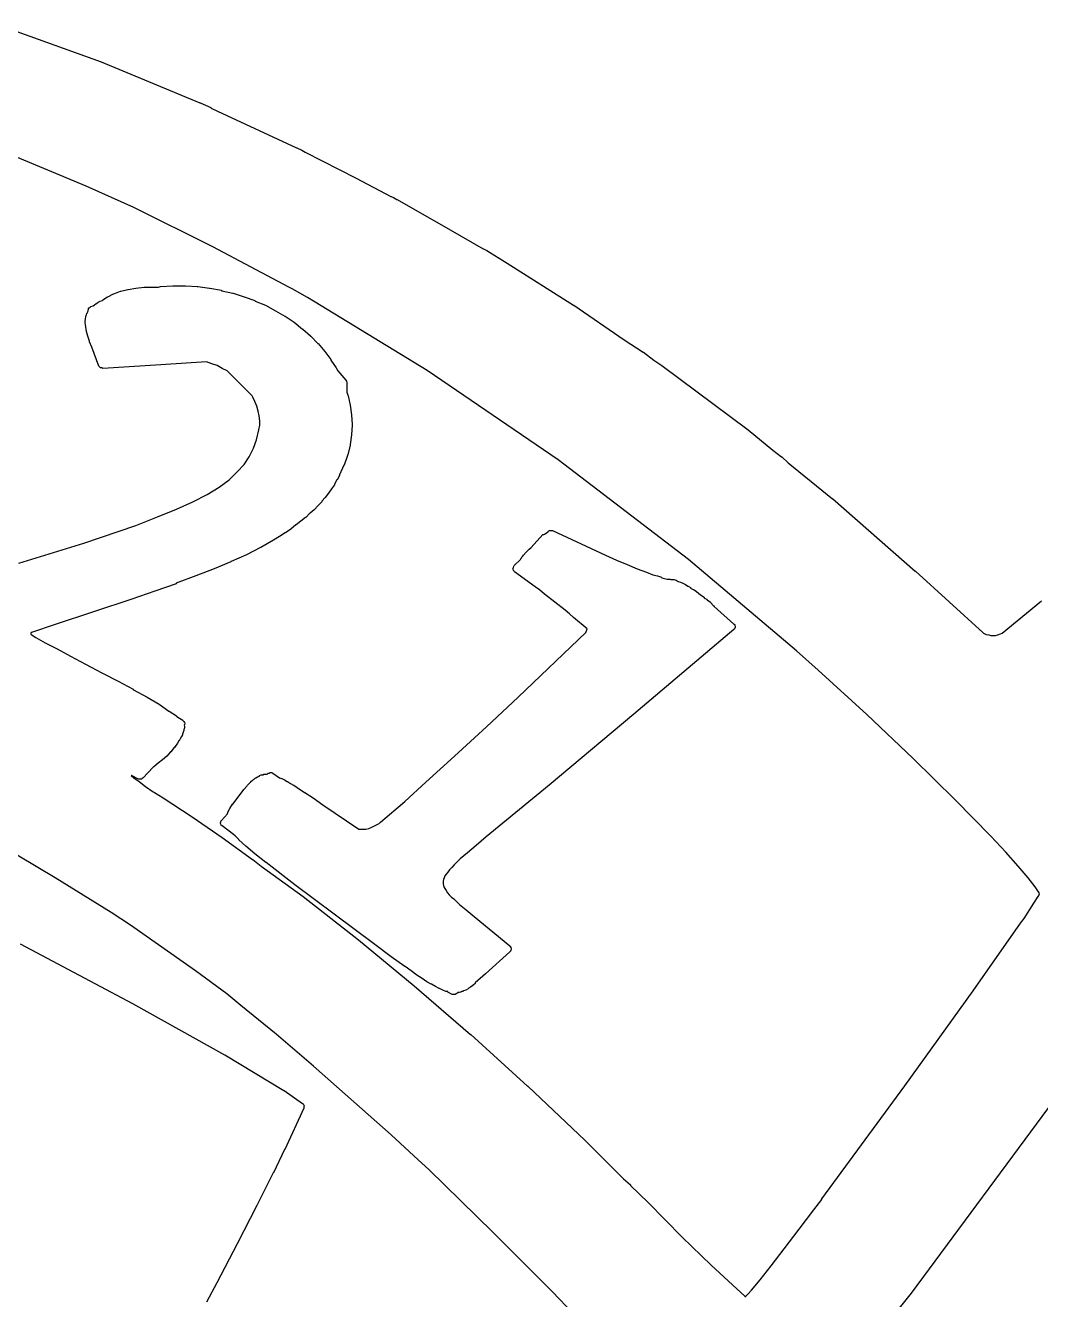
# Model space of a CAD drawing. Extents: x 67.3 to 104.7, y -149.5 to -52.9.
# Drawn here: x 76.903 to 78.572, y -103.814 to -101.719 of the extents above; entities that cross this region are included whole.
import ezdxf

# ---------------------------------------------------------------- set-up
doc = ezdxf.new("R2010")
doc.units = 0
doc.layers.add('BLACK', color=7, linetype='CONTINUOUS')

msp = doc.modelspace()

# ---------------------------------------------------------------- linework, layer by layer
at = {"layer": 'BLACK', "linetype": 'CONTINUOUS'}
for p, q in [((76.8605, -101.719), (77.0268, -101.779)), ((77.0268, -101.779), (77.0269, -101.779)), ((77.0269, -101.779), (77.027, -101.779)), ((77.027, -101.779), (77.1894, -101.846)), ((77.1894, -101.846), (77.1895, -101.846)), ((77.1895, -101.846), (77.1897, -101.846)), ((77.1897, -101.846), (77.2071, -101.854)), ((77.2071, -101.854), (77.2077, -101.855)), ((77.2077, -101.855), (77.2078, -101.855)), ((77.2078, -101.855), (77.2079, -101.855)), ((77.2079, -101.855), (77.208, -101.855)), ((77.208, -101.855), (77.2185, -101.86)), ((77.2185, -101.86), (77.3483, -101.92)), ((77.0023, -101.983), (76.8408, -101.916)), ((77.3483, -101.92), (77.3484, -101.92)), ((77.3484, -101.92), (77.3486, -101.92)), ((77.3486, -101.92), (77.3567, -101.924)), ((77.3567, -101.924), (77.3623, -101.927)), ((77.3623, -101.927), (77.3624, -101.927)), ((77.3624, -101.927), (77.3626, -101.927)), ((77.3626, -101.927), (77.4464, -101.97)), ((77.4464, -101.97), (77.5036, -102)), ((77.0809, -102.018), (77.0023, -101.983)), ((77.5036, -102), (77.5037, -102)), ((77.5037, -102), (77.5039, -102)), ((77.5039, -102), (77.5075, -102.002)), ((77.5075, -102.002), (77.5133, -102.005)), ((77.2106, -102.083), (77.0809, -102.018)), ((77.5133, -102.005), (77.5134, -102.005)), ((77.5134, -102.005), (77.5136, -102.005)), ((77.5136, -102.005), (77.601, -102.055)), ((77.601, -102.055), (77.6554, -102.086)), ((77.3357, -102.149), (77.2106, -102.083)), ((77.6554, -102.086), (77.6555, -102.086)), ((77.6555, -102.086), (77.6557, -102.086)), ((77.6557, -102.086), (77.6591, -102.088)), ((77.6591, -102.088), (77.6611, -102.089)), ((77.6611, -102.089), (77.6612, -102.089)), ((77.6612, -102.089), (77.6613, -102.089)), ((77.6613, -102.089), (77.6948, -102.11)), ((77.6948, -102.11), (77.8039, -102.179)), ((77.1211, -102.149), (77.1243, -102.148)), ((77.1243, -102.148), (77.1245, -102.148)), ((77.1245, -102.148), (77.1247, -102.148)), ((77.1247, -102.148), (77.145, -102.147)), ((77.145, -102.147), (77.1452, -102.147)), ((77.1452, -102.147), (77.1454, -102.147)), ((77.1454, -102.147), (77.1655, -102.147)), ((77.1655, -102.147), (77.1657, -102.147)), ((77.1657, -102.147), (77.1659, -102.147)), ((77.1659, -102.147), (77.1857, -102.148)), ((77.1857, -102.148), (77.1858, -102.149)), ((77.1858, -102.149), (77.186, -102.148)), ((77.186, -102.148), (77.2054, -102.151)), ((77.0296, -102.17), (77.0372, -102.165)), ((77.0372, -102.165), (77.0376, -102.165)), ((77.0376, -102.165), (77.0379, -102.165)), ((77.0379, -102.165), (77.0473, -102.16)), ((77.0473, -102.16), (77.0477, -102.16)), ((77.0477, -102.16), (77.0479, -102.16)), ((77.0479, -102.16), (77.0585, -102.156)), ((77.0585, -102.156), (77.0588, -102.156)), ((77.0588, -102.156), (77.0591, -102.156)), ((77.0591, -102.156), (77.0707, -102.153)), ((77.0707, -102.153), (77.071, -102.153)), ((77.071, -102.153), (77.0712, -102.153)), ((77.0712, -102.153), (77.0838, -102.151)), ((77.0838, -102.151), (77.084, -102.151)), ((77.084, -102.151), (77.0842, -102.151)), ((77.0842, -102.151), (77.0977, -102.149)), ((77.0977, -102.149), (77.0979, -102.149)), ((77.0979, -102.149), (77.098, -102.149)), ((77.098, -102.149), (77.1123, -102.149)), ((77.1123, -102.149), (77.1124, -102.149)), ((77.1124, -102.149), (77.1126, -102.149)), ((77.1126, -102.149), (77.1211, -102.149)), ((77.2054, -102.151), (77.2056, -102.151)), ((77.2056, -102.151), (77.2058, -102.151)), ((77.2058, -102.151), (77.2248, -102.154)), ((77.2248, -102.154), (77.225, -102.155)), ((77.225, -102.155), (77.2252, -102.155)), ((77.2252, -102.155), (77.2437, -102.159)), ((77.2437, -102.159), (77.2439, -102.159)), ((77.2439, -102.159), (77.2441, -102.159)), ((77.2441, -102.159), (77.2621, -102.165)), ((77.2621, -102.165), (77.2622, -102.165)), ((77.2622, -102.165), (77.2624, -102.165)), ((77.2624, -102.165), (77.2799, -102.171)), ((77.3413, -102.152), (77.3357, -102.149)), ((77.3661, -102.166), (77.3413, -102.152)), ((77.5629, -102.286), (77.3661, -102.166)), ((77.0038, -102.192), (77.0049, -102.19)), ((77.0049, -102.19), (77.0052, -102.189)), ((77.0052, -102.189), (77.0058, -102.188)), ((77.0052, -102.189), (77.0052, -102.189)), ((77.0057, -102.187), (77.0062, -102.186)), ((77.0058, -102.188), (77.0057, -102.187)), ((77.0062, -102.186), (77.0064, -102.184)), ((77.0064, -102.184), (77.0069, -102.183)), ((77.0069, -102.183), (77.0071, -102.183)), ((77.0071, -102.183), (77.0087, -102.182)), ((77.0087, -102.182), (77.0102, -102.181)), ((77.0102, -102.181), (77.0136, -102.18)), ((77.0136, -102.18), (77.0158, -102.178)), ((77.0158, -102.178), (77.0161, -102.178)), ((77.0161, -102.178), (77.0162, -102.178)), ((77.0162, -102.178), (77.0188, -102.176)), ((77.0188, -102.176), (77.019, -102.176)), ((77.019, -102.176), (77.0191, -102.176)), ((77.0191, -102.176), (77.0219, -102.174)), ((77.0219, -102.174), (77.0221, -102.174)), ((77.0221, -102.174), (77.0222, -102.174)), ((77.0222, -102.174), (77.0253, -102.172)), ((77.0253, -102.172), (77.0254, -102.172)), ((77.0254, -102.172), (77.0255, -102.172)), ((77.0255, -102.172), (77.0289, -102.171)), ((77.0289, -102.171), (77.029, -102.171)), ((77.029, -102.171), (77.0291, -102.171)), ((77.0291, -102.171), (77.0296, -102.17)), ((77.2799, -102.171), (77.28, -102.172)), ((77.28, -102.172), (77.2802, -102.172)), ((77.2802, -102.172), (77.297, -102.179)), ((77.297, -102.179), (77.2972, -102.179)), ((77.2972, -102.179), (77.2974, -102.179)), ((77.2974, -102.179), (77.3135, -102.188)), ((77.3135, -102.188), (77.3136, -102.188)), ((77.3136, -102.188), (77.3138, -102.188)), ((77.3138, -102.188), (77.3292, -102.197)), ((77.8039, -102.179), (77.8039, -102.179)), ((77.8039, -102.179), (77.8041, -102.179)), ((77.8041, -102.179), (77.8871, -102.236)), ((77.0009, -102.204), (77.0012, -102.201)), ((77.0009, -102.205), (77.001, -102.204)), ((77.001, -102.204), (77.0009, -102.204)), ((77.0009, -102.207), (77.0009, -102.205)), ((77.001, -102.208), (77.0009, -102.207)), ((77.0011, -102.211), (77.0009, -102.208)), ((77.0009, -102.208), (77.001, -102.208)), ((77.0015, -102.214), (77.0011, -102.211)), ((77.0011, -102.211), (77.0012, -102.211)), ((77.0012, -102.211), (77.0011, -102.211)), ((77.0012, -102.201), (77.0017, -102.198)), ((77.0012, -102.201), (77.0013, -102.201)), ((77.0013, -102.201), (77.0012, -102.201)), ((77.0017, -102.198), (77.0018, -102.198)), ((77.0018, -102.198), (77.0024, -102.195)), ((77.0018, -102.198), (77.0018, -102.198)), ((77.0024, -102.195), (77.0027, -102.195)), ((77.0026, -102.195), (77.0035, -102.192)), ((77.0027, -102.195), (77.0026, -102.195)), ((77.0035, -102.192), (77.0038, -102.192)), ((77.0038, -102.192), (77.0038, -102.192)), ((77.3292, -102.197), (77.3293, -102.197)), ((77.3293, -102.197), (77.3295, -102.197)), ((77.3295, -102.197), (77.3441, -102.207)), ((77.3441, -102.207), (77.3442, -102.207)), ((77.3442, -102.207), (77.3444, -102.207)), ((77.3444, -102.207), (77.3581, -102.218)), ((77.0015, -102.215), (77.0016, -102.214)), ((77.0016, -102.214), (77.0015, -102.214)), ((77.0021, -102.218), (77.0015, -102.215)), ((77.0022, -102.218), (77.0021, -102.218)), ((77.0029, -102.222), (77.0022, -102.218)), ((77.0022, -102.218), (77.0022, -102.218)), ((77.003, -102.222), (77.0029, -102.222)), ((77.0051, -102.23), (77.003, -102.222)), ((77.003, -102.222), (77.003, -102.222)), ((77.0052, -102.23), (77.0051, -102.23)), ((77.0079, -102.238), (77.0052, -102.23)), ((77.0052, -102.23), (77.0052, -102.23)), ((77.3581, -102.218), (77.3582, -102.218)), ((77.3582, -102.218), (77.3584, -102.218)), ((77.3584, -102.218), (77.3713, -102.229)), ((77.3713, -102.229), (77.3714, -102.23)), ((77.3714, -102.23), (77.3716, -102.23)), ((77.3716, -102.23), (77.3834, -102.242)), ((77.008, -102.239), (77.0079, -102.238)), ((77.0114, -102.248), (77.008, -102.239)), ((77.008, -102.239), (77.008, -102.239)), ((77.0115, -102.248), (77.0114, -102.248)), ((77.0231, -102.279), (77.0115, -102.248)), ((77.0115, -102.248), (77.0115, -102.248)), ((77.3834, -102.242), (77.3835, -102.242)), ((77.3835, -102.242), (77.3837, -102.242)), ((77.3837, -102.242), (77.3946, -102.255)), ((77.8871, -102.236), (77.9184, -102.256)), ((77.2, -102.272), (77.1251, -102.277)), ((77.2087, -102.275), (77.2, -102.272)), ((77.3946, -102.255), (77.3946, -102.255)), ((77.3946, -102.255), (77.3948, -102.255)), ((77.3948, -102.255), (77.4046, -102.268)), ((77.4046, -102.268), (77.4047, -102.268)), ((77.4047, -102.268), (77.4049, -102.269)), ((77.4049, -102.269), (77.4135, -102.282)), ((77.9184, -102.256), (77.9185, -102.256)), ((77.9185, -102.256), (77.9188, -102.256)), ((77.9188, -102.256), (77.936, -102.269)), ((77.936, -102.269), (77.949, -102.278)), ((77.0242, -102.28), (77.0231, -102.279)), ((77.0249, -102.281), (77.0242, -102.28)), ((77.0258, -102.282), (77.0249, -102.281)), ((77.0265, -102.282), (77.0258, -102.282)), ((77.028, -102.282), (77.0265, -102.282)), ((77.0295, -102.283), (77.028, -102.282)), ((77.1251, -102.277), (77.0295, -102.283)), ((77.2177, -102.278), (77.2087, -102.275)), ((77.2262, -102.283), (77.2177, -102.278)), ((77.234, -102.287), (77.2262, -102.283)), ((77.2755, -102.328), (77.234, -102.287)), ((77.4135, -102.282), (77.4136, -102.282)), ((77.4136, -102.282), (77.4138, -102.283)), ((77.4138, -102.283), (77.4161, -102.287)), ((77.4161, -102.287), (77.4296, -102.302)), ((77.7787, -102.433), (77.5629, -102.286)), ((77.949, -102.278), (77.9491, -102.278)), ((77.9491, -102.278), (77.9492, -102.278)), ((77.9492, -102.278), (78.091, -102.384)), ((77.4296, -102.302), (77.4303, -102.304)), ((77.4303, -102.304), (77.4311, -102.306)), ((77.4311, -102.306), (77.4311, -102.322)), ((77.2763, -102.33), (77.2755, -102.328)), ((77.2799, -102.337), (77.2763, -102.33)), ((77.2829, -102.345), (77.2799, -102.337)), ((77.4311, -102.322), (77.4328, -102.327)), ((77.4328, -102.327), (77.4328, -102.327)), ((77.4328, -102.327), (77.433, -102.328)), ((77.433, -102.328), (77.4365, -102.343)), ((77.2853, -102.353), (77.2829, -102.345)), ((77.2869, -102.361), (77.2853, -102.353)), ((77.4365, -102.343), (77.4365, -102.343)), ((77.4365, -102.343), (77.4367, -102.343)), ((77.4367, -102.343), (77.4388, -102.359)), ((77.2865, -102.384), (77.2881, -102.376)), ((77.2879, -102.369), (77.2869, -102.361)), ((77.2881, -102.376), (77.2879, -102.369)), ((77.4388, -102.359), (77.4388, -102.359)), ((77.4388, -102.359), (77.4389, -102.359)), ((77.4396, -102.376), (77.4388, -102.392)), ((77.4389, -102.359), (77.4396, -102.375)), ((77.4396, -102.375), (77.4395, -102.375)), ((77.4395, -102.375), (77.4396, -102.376)), ((77.2774, -102.414), (77.2826, -102.4)), ((77.2826, -102.4), (77.2865, -102.384)), ((77.4388, -102.392), (77.4364, -102.408)), ((77.4388, -102.392), (77.4387, -102.392)), ((77.4387, -102.392), (77.4388, -102.392)), ((78.091, -102.384), (78.091, -102.384)), ((78.091, -102.384), (78.0912, -102.384)), ((78.0912, -102.384), (78.1314, -102.417)), ((77.2706, -102.428), (77.2774, -102.414)), ((77.4363, -102.409), (77.4324, -102.425)), ((77.4364, -102.408), (77.4363, -102.409)), ((77.4363, -102.409), (77.4363, -102.409)), ((78.1314, -102.417), (78.1459, -102.428)), ((77.2509, -102.453), (77.2619, -102.441)), ((77.2619, -102.441), (77.2706, -102.428)), ((77.4322, -102.426), (77.4266, -102.442)), ((77.4324, -102.425), (77.4322, -102.425)), ((77.4322, -102.425), (77.4322, -102.426)), ((77.9929, -102.597), (77.7787, -102.433)), ((78.1459, -102.428), (78.1461, -102.428)), ((78.1461, -102.428), (78.1463, -102.428)), ((78.1463, -102.428), (78.157, -102.438)), ((78.157, -102.438), (78.2299, -102.497)), ((77.2374, -102.466), (77.2509, -102.453)), ((77.4188, -102.459), (77.4149, -102.466)), ((77.419, -102.458), (77.4188, -102.459)), ((77.4188, -102.459), (77.4188, -102.459)), ((77.4263, -102.442), (77.419, -102.458)), ((77.4264, -102.442), (77.4263, -102.442)), ((77.4266, -102.442), (77.4264, -102.442)), ((77.2011, -102.49), (77.2209, -102.478)), ((77.2209, -102.478), (77.2374, -102.466)), ((77.4058, -102.481), (77.401, -102.488)), ((77.406, -102.481), (77.4058, -102.481)), ((77.4058, -102.481), (77.4058, -102.481)), ((77.4105, -102.474), (77.406, -102.481)), ((77.4106, -102.473), (77.4105, -102.474)), ((77.4105, -102.474), (77.4105, -102.474)), ((77.4148, -102.466), (77.4106, -102.473)), ((77.4149, -102.466), (77.4148, -102.466)), ((77.4148, -102.466), (77.4148, -102.466)), ((77.1507, -102.514), (77.1778, -102.502)), ((77.1778, -102.502), (77.2011, -102.49)), ((77.3898, -102.502), (77.3838, -102.508)), ((77.3899, -102.501), (77.3898, -102.502)), ((77.3898, -102.502), (77.3898, -102.502)), ((77.3955, -102.495), (77.3899, -102.501)), ((77.3956, -102.495), (77.3955, -102.495)), ((77.3955, -102.495), (77.3955, -102.495)), ((77.4008, -102.488), (77.3956, -102.495)), ((77.401, -102.488), (77.4008, -102.488)), ((77.4008, -102.488), (77.4008, -102.488)), ((78.2299, -102.497), (78.2299, -102.497)), ((78.2299, -102.497), (78.2301, -102.497)), ((78.2301, -102.497), (78.3658, -102.616)), ((77.1195, -102.527), (77.1507, -102.514)), ((77.3704, -102.521), (77.3633, -102.528)), ((77.3705, -102.521), (77.3704, -102.521)), ((77.3704, -102.521), (77.3704, -102.521)), ((77.3772, -102.515), (77.3705, -102.521)), ((77.3773, -102.515), (77.3772, -102.515)), ((77.3774, -102.515), (77.3773, -102.515)), ((77.3837, -102.508), (77.3774, -102.515)), ((77.3838, -102.508), (77.3837, -102.508)), ((77.3837, -102.508), (77.3837, -102.508)), ((76.9982, -102.57), (77.0839, -102.541)), ((77.0839, -102.541), (77.1195, -102.527)), ((77.3473, -102.54), (77.3389, -102.547)), ((77.3474, -102.54), (77.3473, -102.54)), ((77.3475, -102.54), (77.3474, -102.54)), ((77.3554, -102.534), (77.3475, -102.54)), ((77.3555, -102.534), (77.3554, -102.534)), ((77.3556, -102.534), (77.3555, -102.534)), ((77.3631, -102.528), (77.3556, -102.534)), ((77.3633, -102.528), (77.3631, -102.528)), ((77.3631, -102.528), (77.3631, -102.528)), ((77.3104, -102.565), (77.3002, -102.571)), ((77.3105, -102.565), (77.3104, -102.565)), ((77.3106, -102.565), (77.3105, -102.565)), ((77.3204, -102.559), (77.3106, -102.565)), ((77.3205, -102.559), (77.3204, -102.559)), ((77.3204, -102.559), (77.3204, -102.559)), ((77.3298, -102.553), (77.3205, -102.559)), ((77.3299, -102.553), (77.3298, -102.553)), ((77.3388, -102.547), (77.3299, -102.553)), ((77.3299, -102.553), (77.3299, -102.553)), ((77.3389, -102.547), (77.3388, -102.547)), ((77.3388, -102.547), (77.3388, -102.547)), ((77.7343, -102.577), (77.7534, -102.556)), ((77.7534, -102.556), (77.7547, -102.556)), ((77.7547, -102.556), (77.7558, -102.555)), ((77.7558, -102.555), (77.7568, -102.555)), ((77.7568, -102.555), (77.7577, -102.554)), ((77.7577, -102.554), (77.7583, -102.554)), ((77.7583, -102.554), (77.7619, -102.551)), ((77.7619, -102.551), (77.7632, -102.55)), ((77.7632, -102.55), (77.7642, -102.549)), ((77.7642, -102.549), (77.7653, -102.549)), ((77.7653, -102.549), (77.7663, -102.549)), ((77.7663, -102.549), (77.7676, -102.549)), ((77.7676, -102.549), (77.769, -102.549)), ((77.769, -102.549), (77.8564, -102.59)), ((76.8916, -102.603), (76.9982, -102.57)), ((77.2891, -102.577), (77.266, -102.589)), ((77.2892, -102.577), (77.2891, -102.577)), ((77.2893, -102.577), (77.2892, -102.577)), ((77.3, -102.571), (77.2893, -102.577)), ((77.3001, -102.571), (77.3, -102.571)), ((77.3002, -102.571), (77.3001, -102.571)), ((77.7216, -102.59), (77.7257, -102.585)), ((77.7257, -102.585), (77.7258, -102.585)), ((77.7258, -102.585), (77.7259, -102.585)), ((77.7259, -102.585), (77.7309, -102.58)), ((77.7309, -102.58), (77.7309, -102.58)), ((77.7309, -102.58), (77.731, -102.58)), ((77.731, -102.58), (77.7343, -102.577)), ((77.2403, -102.601), (77.2128, -102.612)), ((77.2404, -102.6), (77.2403, -102.601)), ((77.2405, -102.6), (77.2404, -102.6)), ((77.2658, -102.589), (77.2405, -102.6)), ((77.2659, -102.589), (77.2658, -102.589)), ((77.266, -102.589), (77.2659, -102.589)), ((77.7049, -102.61), (77.7054, -102.608)), ((77.7054, -102.608), (77.7058, -102.608)), ((77.7058, -102.608), (77.706, -102.607)), ((77.706, -102.607), (77.7165, -102.597)), ((77.7165, -102.597), (77.7166, -102.597)), ((77.7166, -102.597), (77.7177, -102.595)), ((77.7177, -102.595), (77.718, -102.595)), ((77.718, -102.594), (77.7194, -102.592)), ((77.718, -102.595), (77.718, -102.594)), ((77.7194, -102.592), (77.7196, -102.592)), ((77.7196, -102.592), (77.7197, -102.592)), ((77.7197, -102.592), (77.7214, -102.59)), ((77.7214, -102.59), (77.7215, -102.59)), ((77.7215, -102.59), (77.7216, -102.59)), ((77.8564, -102.59), (77.8564, -102.59)), ((77.8564, -102.59), (77.8743, -102.598)), ((77.8743, -102.598), (77.8918, -102.605)), ((77.8918, -102.605), (77.9085, -102.612)), ((78.1706, -102.747), (77.9929, -102.597)), ((77.1826, -102.624), (77.1503, -102.636)), ((77.1827, -102.624), (77.1826, -102.624)), ((77.2126, -102.612), (77.1827, -102.624)), ((77.1827, -102.624), (77.1827, -102.624)), ((77.2127, -102.612), (77.2126, -102.612)), ((77.2128, -102.612), (77.2127, -102.612)), ((77.7042, -102.612), (77.7049, -102.61)), ((77.7044, -102.612), (77.7042, -102.612)), ((77.7043, -102.613), (77.7044, -102.612)), ((77.7053, -102.615), (77.7043, -102.613)), ((77.7061, -102.616), (77.7053, -102.615)), ((77.7065, -102.617), (77.7061, -102.616)), ((77.7068, -102.617), (77.7065, -102.617)), ((77.7407, -102.642), (77.7068, -102.617)), ((77.9085, -102.612), (77.9239, -102.618)), ((77.9239, -102.618), (77.934, -102.622)), ((77.934, -102.622), (77.9418, -102.624)), ((77.9418, -102.624), (77.9419, -102.624)), ((77.9419, -102.624), (77.942, -102.624)), ((77.942, -102.624), (77.9484, -102.626)), ((77.9484, -102.626), (77.9489, -102.627)), ((77.9489, -102.627), (77.9575, -102.629)), ((77.9575, -102.629), (77.9604, -102.629)), ((77.9604, -102.629), (77.9626, -102.629)), ((77.9626, -102.629), (77.9636, -102.63)), ((77.9636, -102.63), (77.9638, -102.63)), ((77.9638, -102.63), (77.964, -102.63)), ((77.964, -102.63), (77.9652, -102.63)), ((77.9652, -102.63), (77.9655, -102.63)), ((77.9655, -102.63), (77.9658, -102.63)), ((77.9658, -102.63), (77.9685, -102.63)), ((77.9685, -102.63), (77.9687, -102.63)), ((77.9687, -102.63), (77.969, -102.63)), ((77.969, -102.63), (77.972, -102.631)), ((78.3658, -102.616), (78.3659, -102.616)), ((78.3659, -102.616), (78.3659, -102.616)), ((78.3659, -102.616), (78.4768, -102.717)), ((77.1152, -102.649), (77.0776, -102.662)), ((77.1153, -102.649), (77.1152, -102.649)), ((77.1152, -102.649), (77.1152, -102.649)), ((77.1502, -102.637), (77.1153, -102.649)), ((77.1503, -102.636), (77.1502, -102.636)), ((77.1502, -102.636), (77.1502, -102.637)), ((77.748, -102.647), (77.7407, -102.642)), ((77.7561, -102.654), (77.748, -102.647)), ((77.748, -102.647), (77.748, -102.647)), ((77.972, -102.631), (77.9722, -102.631)), ((77.9722, -102.631), (77.9724, -102.631)), ((77.9724, -102.631), (77.9757, -102.633)), ((77.9757, -102.633), (77.9758, -102.633)), ((77.9758, -102.633), (77.976, -102.633)), ((77.976, -102.633), (77.9795, -102.634)), ((77.9795, -102.634), (77.9796, -102.634)), ((77.9796, -102.634), (77.9798, -102.634)), ((77.9798, -102.634), (77.9835, -102.636)), ((77.9835, -102.636), (77.9836, -102.636)), ((77.9836, -102.636), (77.9837, -102.636)), ((77.9837, -102.636), (77.9877, -102.638)), ((77.9877, -102.638), (77.9877, -102.638)), ((77.9877, -102.638), (77.9878, -102.638)), ((77.9878, -102.638), (77.9919, -102.641)), ((77.9919, -102.641), (77.992, -102.641)), ((77.992, -102.641), (77.9921, -102.641)), ((77.9921, -102.641), (77.9963, -102.643)), ((77.9963, -102.643), (77.9963, -102.644)), ((77.9963, -102.644), (77.9964, -102.644)), ((77.9964, -102.644), (78.0007, -102.646)), ((78.0007, -102.646), (78.0008, -102.646)), ((78.0008, -102.646), (78.0009, -102.646)), ((78.0009, -102.646), (78.0052, -102.649)), ((78.0052, -102.649), (78.0053, -102.649)), ((78.0053, -102.649), (78.0053, -102.649)), ((78.0053, -102.649), (78.0097, -102.653)), ((77.0776, -102.662), (76.9512, -102.704)), ((77.0776, -102.662), (77.0776, -102.662)), ((77.0776, -102.662), (77.0776, -102.662)), ((77.7731, -102.667), (77.7561, -102.654)), ((77.7898, -102.68), (77.7731, -102.667)), ((78.0097, -102.653), (78.0098, -102.653)), ((78.0098, -102.653), (78.0099, -102.653)), ((78.0099, -102.653), (78.0142, -102.656)), ((78.0142, -102.656), (78.0143, -102.656)), ((78.0143, -102.656), (78.0144, -102.656)), ((78.0144, -102.656), (78.0187, -102.659)), ((78.0187, -102.659), (78.0188, -102.66)), ((78.0188, -102.66), (78.0188, -102.66)), ((78.0188, -102.66), (78.0205, -102.661)), ((78.0205, -102.661), (78.0229, -102.662)), ((78.0229, -102.662), (78.0231, -102.663)), ((78.0231, -102.663), (78.0234, -102.663)), ((78.0234, -102.663), (78.0291, -102.667)), ((78.0291, -102.667), (78.0293, -102.668)), ((78.0293, -102.668), (78.0297, -102.668)), ((78.0297, -102.668), (78.0342, -102.673)), ((78.5084, -102.718), (78.5735, -102.665)), ((77.7973, -102.686), (77.7898, -102.68)), ((77.8039, -102.692), (77.7973, -102.686)), ((77.8261, -102.711), (77.8039, -102.692)), ((78.0342, -102.673), (78.0343, -102.673)), ((78.0343, -102.673), (78.0347, -102.673)), ((78.0347, -102.673), (78.0349, -102.673)), ((78.0349, -102.673), (78.0349, -102.674)), ((78.0349, -102.674), (78.0676, -102.703)), ((76.9512, -102.704), (76.9123, -102.717)), ((77.8239, -102.717), (77.825, -102.714)), ((77.825, -102.714), (77.8261, -102.711)), ((78.0675, -102.712), (77.9028, -102.851)), ((78.0677, -102.712), (78.0675, -102.712)), ((78.0676, -102.703), (78.0678, -102.703)), ((78.0681, -102.712), (78.0677, -102.712)), ((78.0678, -102.703), (78.0682, -102.703)), ((78.0688, -102.71), (78.0681, -102.712)), ((78.0682, -102.703), (78.0688, -102.705)), ((78.0688, -102.705), (78.0697, -102.707)), ((78.0697, -102.708), (78.0688, -102.71)), ((78.0697, -102.707), (78.0695, -102.708)), ((78.0695, -102.708), (78.0697, -102.708)), ((76.9113, -102.718), (76.9112, -102.719)), ((76.9112, -102.719), (76.9113, -102.719)), ((76.9117, -102.717), (76.9113, -102.718)), ((76.9113, -102.719), (76.9118, -102.72)), ((76.9118, -102.717), (76.9117, -102.717)), ((76.9123, -102.717), (76.9118, -102.717)), ((76.9118, -102.72), (76.9119, -102.72)), ((76.9119, -102.72), (76.9193, -102.725)), ((76.9193, -102.725), (76.9351, -102.734)), ((76.9351, -102.734), (76.9544, -102.744)), ((77.7125, -102.823), (77.8239, -102.717)), ((78.4768, -102.717), (78.478, -102.718)), ((78.478, -102.718), (78.4824, -102.72)), ((78.4824, -102.72), (78.4865, -102.721)), ((78.4865, -102.721), (78.4903, -102.722)), ((78.4903, -102.722), (78.4941, -102.722)), ((78.4941, -102.722), (78.4978, -102.722)), ((78.4978, -102.722), (78.5018, -102.721)), ((78.5018, -102.721), (78.5059, -102.719)), ((78.5059, -102.719), (78.5084, -102.718)), ((76.9544, -102.744), (76.9544, -102.744)), ((76.9544, -102.744), (76.9766, -102.756)), ((76.9766, -102.756), (76.9766, -102.756)), ((76.9766, -102.756), (77.0014, -102.769)), ((78.2061, -102.779), (78.1706, -102.747)), ((77.0014, -102.769), (77.0014, -102.769)), ((77.0014, -102.769), (77.028, -102.783)), ((77.028, -102.783), (77.028, -102.783)), ((77.028, -102.783), (77.0281, -102.783)), ((77.0281, -102.783), (77.0548, -102.797)), ((77.0548, -102.797), (77.0548, -102.797)), ((77.0548, -102.797), (77.0549, -102.797)), ((77.0549, -102.797), (77.0798, -102.81)), ((78.286, -102.852), (78.2061, -102.779)), ((77.0798, -102.81), (77.0798, -102.811)), ((77.0798, -102.811), (77.0799, -102.811)), ((77.0799, -102.811), (77.1024, -102.823)), ((77.1024, -102.823), (77.1025, -102.823)), ((77.1025, -102.823), (77.1025, -102.823)), ((77.1025, -102.823), (77.1222, -102.835)), ((77.1222, -102.835), (77.1222, -102.835)), ((77.1222, -102.835), (77.1223, -102.835)), ((77.1223, -102.835), (77.1385, -102.846)), ((77.6605, -102.872), (77.7125, -102.823)), ((77.7125, -102.823), (77.7125, -102.823)), ((77.1385, -102.846), (77.1386, -102.846)), ((77.1386, -102.846), (77.1388, -102.846)), ((77.1388, -102.846), (77.151, -102.854)), ((77.151, -102.854), (77.1511, -102.855)), ((77.1511, -102.855), (77.1513, -102.855)), ((77.1513, -102.855), (77.1558, -102.858)), ((77.1558, -102.858), (77.1558, -102.858)), ((77.1558, -102.858), (77.1612, -102.861)), ((77.9028, -102.851), (77.7637, -102.968)), ((77.9028, -102.851), (77.9028, -102.851)), ((77.9028, -102.851), (77.9028, -102.851)), ((78.3622, -102.924), (78.286, -102.852)), ((77.1619, -102.881), (77.1607, -102.884)), ((77.1612, -102.861), (77.1614, -102.861)), ((77.1614, -102.861), (77.1618, -102.862)), ((77.1618, -102.862), (77.1629, -102.863)), ((77.162, -102.881), (77.1619, -102.881)), ((77.1619, -102.881), (77.1619, -102.881)), ((77.1629, -102.878), (77.162, -102.881)), ((77.1629, -102.863), (77.1642, -102.865)), ((77.1631, -102.877), (77.1629, -102.877)), ((77.1629, -102.877), (77.1629, -102.878)), ((77.1637, -102.874), (77.1631, -102.877)), ((77.1638, -102.874), (77.1636, -102.874)), ((77.1636, -102.874), (77.1637, -102.874)), ((77.1639, -102.868), (77.1637, -102.87)), ((77.1637, -102.87), (77.1637, -102.87)), ((77.1637, -102.87), (77.164, -102.871)), ((77.164, -102.871), (77.1638, -102.874)), ((77.1644, -102.866), (77.1639, -102.868)), ((77.1642, -102.865), (77.1642, -102.865)), ((77.1642, -102.865), (77.1644, -102.866)), ((77.608, -102.92), (77.6605, -102.872)), ((77.6605, -102.872), (77.6605, -102.872)), ((77.1524, -102.899), (77.1474, -102.906)), ((77.1525, -102.899), (77.1524, -102.899)), ((77.1526, -102.899), (77.1525, -102.899)), ((77.1549, -102.895), (77.1526, -102.899)), ((77.155, -102.895), (77.1549, -102.895)), ((77.1549, -102.895), (77.1549, -102.895)), ((77.157, -102.892), (77.155, -102.895)), ((77.1571, -102.892), (77.157, -102.892)), ((77.157, -102.892), (77.157, -102.892)), ((77.1589, -102.888), (77.1571, -102.892)), ((77.159, -102.888), (77.1589, -102.888)), ((77.1589, -102.888), (77.1589, -102.888)), ((77.1605, -102.885), (77.159, -102.888)), ((77.1607, -102.884), (77.1605, -102.885)), ((77.1605, -102.885), (77.1605, -102.885)), ((77.1347, -102.92), (77.128, -102.926)), ((77.1349, -102.92), (77.1347, -102.92)), ((77.1347, -102.92), (77.1347, -102.92)), ((77.1412, -102.913), (77.1349, -102.92)), ((77.1414, -102.913), (77.1412, -102.913)), ((77.1412, -102.913), (77.1412, -102.913)), ((77.1471, -102.906), (77.1414, -102.913)), ((77.1472, -102.906), (77.1471, -102.906)), ((77.1474, -102.906), (77.1472, -102.906)), ((77.5611, -102.963), (77.608, -102.92)), ((77.608, -102.92), (77.608, -102.92)), ((77.1118, -102.939), (77.096, -102.956)), ((77.1132, -102.938), (77.1118, -102.939)), ((77.1133, -102.938), (77.1132, -102.938)), ((77.1135, -102.938), (77.1133, -102.938)), ((77.1205, -102.932), (77.1135, -102.938)), ((77.1206, -102.932), (77.1205, -102.932)), ((77.1208, -102.932), (77.1206, -102.932)), ((77.1277, -102.926), (77.1208, -102.932)), ((77.1278, -102.926), (77.1277, -102.926)), ((77.128, -102.926), (77.1278, -102.926)), ((78.4314, -102.992), (78.3622, -102.924)), ((77.0766, -102.952), (77.0762, -102.952)), ((77.0762, -102.952), (77.0806, -102.956)), ((77.0885, -102.958), (77.0766, -102.952)), ((77.0806, -102.956), (77.0894, -102.962)), ((77.0901, -102.958), (77.0885, -102.958)), ((77.0894, -102.962), (77.1, -102.97)), ((77.0916, -102.958), (77.0901, -102.958)), ((77.0925, -102.958), (77.0916, -102.958)), ((77.0934, -102.958), (77.0925, -102.958)), ((77.0946, -102.957), (77.0934, -102.958)), ((77.096, -102.956), (77.0946, -102.957)), ((77.2675, -102.968), (77.2701, -102.965)), ((77.2701, -102.965), (77.2702, -102.965)), ((77.2702, -102.965), (77.2728, -102.963)), ((77.2702, -102.965), (77.2702, -102.965)), ((77.2728, -102.963), (77.2729, -102.963)), ((77.2729, -102.963), (77.273, -102.962)), ((77.273, -102.962), (77.2754, -102.96)), ((77.2754, -102.96), (77.2756, -102.96)), ((77.2756, -102.96), (77.2757, -102.96)), ((77.2757, -102.96), (77.2782, -102.958)), ((77.2782, -102.958), (77.2784, -102.958)), ((77.2784, -102.958), (77.2785, -102.958)), ((77.2785, -102.958), (77.281, -102.956)), ((77.281, -102.956), (77.2812, -102.956)), ((77.2812, -102.956), (77.2814, -102.956)), ((77.2814, -102.956), (77.2839, -102.954)), ((77.2839, -102.954), (77.2842, -102.954)), ((77.2842, -102.954), (77.2844, -102.954)), ((77.2844, -102.954), (77.2869, -102.953)), ((77.2869, -102.953), (77.2872, -102.953)), ((77.2872, -102.953), (77.2875, -102.952)), ((77.2875, -102.952), (77.2901, -102.951)), ((77.2901, -102.951), (77.2904, -102.951)), ((77.2904, -102.951), (77.2907, -102.951)), ((77.2907, -102.951), (77.2934, -102.951)), ((77.2934, -102.951), (77.2937, -102.951)), ((77.2937, -102.951), (77.2941, -102.95)), ((77.2941, -102.95), (77.2968, -102.95)), ((77.2968, -102.95), (77.2972, -102.95)), ((77.2972, -102.95), (77.2975, -102.95)), ((77.2975, -102.95), (77.2997, -102.95)), ((77.2997, -102.95), (77.3014, -102.948)), ((77.3014, -102.948), (77.3032, -102.948)), ((77.3032, -102.948), (77.3047, -102.947)), ((77.3047, -102.947), (77.3054, -102.947)), ((77.3054, -102.947), (77.306, -102.947)), ((77.306, -102.947), (77.3077, -102.947)), ((77.3077, -102.947), (77.3095, -102.948)), ((77.3095, -102.948), (77.3205, -102.956)), ((77.3205, -102.956), (77.3238, -102.957)), ((77.3238, -102.957), (77.3239, -102.957)), ((77.3239, -102.957), (77.3241, -102.957)), ((77.3241, -102.957), (77.3284, -102.959)), ((77.3284, -102.959), (77.3284, -102.959)), ((77.3284, -102.959), (77.3285, -102.959)), ((77.3285, -102.959), (77.3331, -102.962)), ((77.3331, -102.962), (77.3332, -102.962)), ((77.3332, -102.962), (77.3332, -102.962)), ((77.3332, -102.962), (77.3381, -102.965)), ((77.3381, -102.965), (77.3382, -102.965)), ((77.3382, -102.965), (77.3383, -102.965)), ((77.3383, -102.965), (77.3435, -102.968)), ((77.5261, -102.995), (77.5611, -102.963)), ((77.1, -102.97), (77.1125, -102.979)), ((77.1125, -102.979), (77.1147, -102.98)), ((77.1147, -102.98), (77.1289, -102.989)), ((77.2433, -102.999), (77.2556, -102.983)), ((77.2556, -102.983), (77.2617, -102.975)), ((77.2556, -102.983), (77.2556, -102.983)), ((77.2556, -102.983), (77.2556, -102.983)), ((77.2617, -102.975), (77.2618, -102.975)), ((77.2618, -102.975), (77.2673, -102.969)), ((77.2618, -102.975), (77.2618, -102.975)), ((77.2673, -102.969), (77.2674, -102.968)), ((77.2674, -102.968), (77.2675, -102.968)), ((77.3435, -102.968), (77.3435, -102.968)), ((77.3435, -102.968), (77.3436, -102.968)), ((77.3436, -102.968), (77.3492, -102.972)), ((77.3492, -102.972), (77.3492, -102.972)), ((77.3492, -102.972), (77.3493, -102.972)), ((77.3493, -102.972), (77.3616, -102.98)), ((77.3616, -102.98), (77.3616, -102.98)), ((77.3616, -102.98), (77.3617, -102.98)), ((77.3617, -102.98), (77.3757, -102.989)), ((77.7636, -102.968), (77.6603, -103.053)), ((77.7637, -102.968), (77.7636, -102.968)), ((77.7636, -102.968), (77.7636, -102.968)), ((77.1289, -102.989), (77.129, -102.989)), ((77.129, -102.989), (77.1291, -102.989)), ((77.1291, -102.989), (77.1766, -103.02)), ((77.2353, -103.013), (77.2381, -103.007)), ((77.2381, -103.007), (77.2385, -103.006)), ((77.2385, -103.006), (77.2386, -103.006)), ((77.2386, -103.006), (77.243, -102.999)), ((77.243, -102.999), (77.2432, -102.999)), ((77.2432, -102.999), (77.2433, -102.999)), ((77.3757, -102.989), (77.3757, -102.989)), ((77.3757, -102.989), (77.3757, -102.989)), ((77.3757, -102.989), (77.3916, -103)), ((77.3916, -103), (77.3916, -103)), ((77.3916, -103), (77.3916, -103)), ((77.3916, -103), (77.4509, -103.04)), ((77.4862, -103.029), (77.5261, -102.995)), ((78.4901, -103.052), (78.4314, -102.992)), ((77.1766, -103.02), (77.1766, -103.02)), ((77.1766, -103.02), (77.1767, -103.02)), ((77.1767, -103.02), (77.2257, -103.054)), ((77.223, -103.03), (77.2237, -103.028)), ((77.2237, -103.028), (77.2242, -103.026)), ((77.2242, -103.026), (77.2246, -103.026)), ((77.2246, -103.026), (77.2247, -103.026)), ((77.2247, -103.026), (77.2347, -103.015)), ((77.2347, -103.015), (77.2349, -103.014)), ((77.2349, -103.014), (77.2352, -103.014)), ((77.2352, -103.014), (77.2353, -103.013)), ((77.2232, -103.031), (77.223, -103.03)), ((77.2242, -103.033), (77.2231, -103.031)), ((77.2231, -103.031), (77.2232, -103.031)), ((77.225, -103.035), (77.2242, -103.033)), ((77.2255, -103.035), (77.225, -103.035)), ((77.2257, -103.035), (77.2255, -103.035)), ((77.2448, -103.049), (77.2257, -103.035)), ((77.2472, -103.051), (77.2448, -103.049)), ((77.4509, -103.04), (77.4532, -103.04)), ((77.4532, -103.04), (77.4576, -103.04)), ((77.4576, -103.04), (77.4621, -103.04)), ((77.4621, -103.04), (77.467, -103.039)), ((77.467, -103.039), (77.4722, -103.037)), ((77.4722, -103.037), (77.4778, -103.034)), ((77.4778, -103.034), (77.484, -103.031)), ((77.484, -103.031), (77.4862, -103.029)), ((76.9512, -103.12), (76.8599, -103.066)), ((77.2257, -103.054), (77.2257, -103.054)), ((77.2257, -103.054), (77.2258, -103.054)), ((77.2258, -103.054), (77.2761, -103.09)), ((77.2532, -103.057), (77.2472, -103.051)), ((77.2535, -103.057), (77.2532, -103.057)), ((77.2536, -103.058), (77.2535, -103.057)), ((77.2649, -103.068), (77.2536, -103.058)), ((77.2651, -103.068), (77.2649, -103.068)), ((77.2797, -103.081), (77.2651, -103.068)), ((77.2651, -103.068), (77.2651, -103.068)), ((77.6438, -103.067), (77.6295, -103.079)), ((77.6603, -103.053), (77.6438, -103.067)), ((77.6603, -103.053), (77.6603, -103.053)), ((77.6603, -103.053), (77.6603, -103.053)), ((78.5145, -103.078), (78.4901, -103.052)), ((77.2761, -103.09), (77.2761, -103.09)), ((77.2761, -103.09), (77.2762, -103.09)), ((77.2762, -103.09), (77.2899, -103.101)), ((77.2798, -103.081), (77.2797, -103.081)), ((77.2799, -103.081), (77.2798, -103.081)), ((77.298, -103.095), (77.2799, -103.081)), ((77.6175, -103.089), (77.6075, -103.099)), ((77.6295, -103.079), (77.6175, -103.089)), ((78.5351, -103.101), (78.5145, -103.078)), ((77.2899, -103.101), (77.359, -103.151)), ((77.2981, -103.095), (77.298, -103.095)), ((77.298, -103.095), (77.298, -103.095)), ((77.3457, -103.132), (77.2981, -103.095)), ((77.5968, -103.111), (77.5944, -103.114)), ((77.5999, -103.107), (77.5968, -103.111)), ((77.6034, -103.103), (77.5999, -103.107)), ((77.6075, -103.099), (77.6034, -103.103)), ((78.5514, -103.12), (78.5351, -103.101)), ((77.0432, -103.177), (76.9512, -103.12)), ((77.4102, -103.18), (77.3457, -103.132)), ((77.3457, -103.132), (77.3457, -103.132)), ((77.3457, -103.132), (77.3457, -103.132)), ((77.5894, -103.126), (77.5893, -103.128)), ((77.5893, -103.128), (77.5895, -103.13)), ((77.59, -103.123), (77.5894, -103.126)), ((77.5895, -103.13), (77.59, -103.133)), ((77.591, -103.12), (77.59, -103.123)), ((77.59, -103.133), (77.591, -103.136)), ((77.5924, -103.117), (77.591, -103.12)), ((77.5944, -103.114), (77.5924, -103.117)), ((78.563, -103.135), (78.5514, -103.12)), ((77.359, -103.151), (77.3591, -103.151)), ((77.3591, -103.151), (77.3592, -103.151)), ((77.3592, -103.151), (77.4499, -103.222)), ((77.591, -103.136), (77.5924, -103.138)), ((77.5924, -103.138), (77.5942, -103.141)), ((77.5942, -103.141), (77.5966, -103.145)), ((77.5966, -103.145), (77.5995, -103.148)), ((77.5995, -103.148), (77.6029, -103.152)), ((77.6029, -103.152), (77.6068, -103.155)), ((78.561, -103.162), (78.568, -103.151)), ((78.5693, -103.145), (78.563, -103.135)), ((78.568, -103.151), (78.57, -103.147)), ((78.57, -103.147), (78.5693, -103.145)), ((77.6068, -103.155), (77.616, -103.164)), ((77.616, -103.164), (77.6271, -103.173)), ((77.6271, -103.173), (77.6271, -103.173)), ((77.6271, -103.173), (77.6401, -103.184)), ((78.5446, -103.187), (78.561, -103.162)), ((77.0751, -103.198), (77.0432, -103.177)), ((77.477, -103.23), (77.4102, -103.18)), ((77.4102, -103.18), (77.4102, -103.18)), ((77.6401, -103.184), (77.699, -103.232)), ((78.4612, -103.306), (78.539, -103.195)), ((78.539, -103.195), (78.5446, -103.187)), ((77.182, -103.273), (77.0751, -103.198)), ((76.8938, -103.229), (77.0786, -103.327)), ((77.4499, -103.222), (77.4499, -103.222)), ((77.4499, -103.222), (77.45, -103.222)), ((77.45, -103.222), (77.5418, -103.298)), ((77.5037, -103.25), (77.477, -103.23)), ((77.477, -103.23), (77.477, -103.23)), ((77.477, -103.23), (77.477, -103.23)), ((77.699, -103.232), (77.6993, -103.233)), ((77.6993, -103.233), (77.6998, -103.233)), ((77.6998, -103.233), (77.7004, -103.235)), ((77.7004, -103.235), (77.7013, -103.237)), ((77.7013, -103.237), (77.7012, -103.237)), ((77.7012, -103.237), (77.7014, -103.238)), ((77.5038, -103.25), (77.5037, -103.25)), ((77.5266, -103.266), (77.5038, -103.25)), ((77.5038, -103.25), (77.5038, -103.25)), ((77.6993, -103.242), (77.6592, -103.278)), ((77.6995, -103.242), (77.6993, -103.242)), ((77.6999, -103.241), (77.6995, -103.242)), ((77.7005, -103.239), (77.6999, -103.241)), ((77.7014, -103.238), (77.7005, -103.239)), ((77.2335, -103.311), (77.182, -103.273)), ((77.5267, -103.266), (77.5266, -103.266)), ((77.5266, -103.266), (77.5266, -103.266)), ((77.5367, -103.273), (77.5267, -103.266)), ((77.5368, -103.273), (77.5367, -103.273)), ((77.5461, -103.28), (77.5368, -103.273)), ((77.5368, -103.273), (77.5368, -103.273)), ((77.6592, -103.278), (77.642, -103.293)), ((77.6592, -103.278), (77.6592, -103.278)), ((77.5418, -103.298), (77.5418, -103.298)), ((77.5418, -103.298), (77.5419, -103.298)), ((77.5419, -103.298), (77.6346, -103.378)), ((77.5547, -103.286), (77.5461, -103.28)), ((77.5461, -103.28), (77.5461, -103.28)), ((77.5461, -103.28), (77.5461, -103.28)), ((77.5548, -103.286), (77.5547, -103.286)), ((77.5547, -103.286), (77.5547, -103.286)), ((77.5626, -103.291), (77.5548, -103.286)), ((77.5627, -103.291), (77.5626, -103.291)), ((77.5626, -103.291), (77.5626, -103.291)), ((77.5698, -103.295), (77.5627, -103.291)), ((77.5699, -103.295), (77.5698, -103.295)), ((77.57, -103.295), (77.5699, -103.295)), ((77.5766, -103.299), (77.57, -103.295)), ((77.5767, -103.299), (77.5766, -103.299)), ((77.5768, -103.299), (77.5767, -103.299)), ((77.5828, -103.302), (77.5768, -103.299)), ((77.6342, -103.3), (77.6307, -103.302)), ((77.6343, -103.3), (77.6342, -103.3)), ((77.6345, -103.3), (77.6343, -103.3)), ((77.638, -103.297), (77.6345, -103.3)), ((77.6381, -103.297), (77.638, -103.297)), ((77.6382, -103.297), (77.6381, -103.297)), ((77.6419, -103.294), (77.6382, -103.297)), ((77.642, -103.293), (77.6419, -103.293)), ((77.6419, -103.293), (77.6419, -103.294)), ((77.2568, -103.33), (77.2335, -103.311)), ((77.583, -103.302), (77.5828, -103.302)), ((77.5831, -103.302), (77.583, -103.302)), ((77.5886, -103.305), (77.5831, -103.302)), ((77.5888, -103.305), (77.5886, -103.305)), ((77.589, -103.305), (77.5888, -103.305)), ((77.594, -103.307), (77.589, -103.305)), ((77.5942, -103.307), (77.594, -103.307)), ((77.5944, -103.307), (77.5942, -103.307)), ((77.5968, -103.307), (77.5944, -103.307)), ((77.5969, -103.307), (77.5968, -103.307)), ((77.597, -103.308), (77.5969, -103.307)), ((77.5972, -103.308), (77.597, -103.308)), ((77.6043, -103.312), (77.5972, -103.308)), ((77.6055, -103.312), (77.6043, -103.312)), ((77.6065, -103.312), (77.6055, -103.312)), ((77.6078, -103.312), (77.6065, -103.312)), ((77.6092, -103.312), (77.6078, -103.312)), ((77.6101, -103.311), (77.6092, -103.312)), ((77.6112, -103.311), (77.6101, -103.311)), ((77.6143, -103.309), (77.6112, -103.311)), ((77.616, -103.309), (77.6143, -103.309)), ((77.6161, -103.309), (77.616, -103.309)), ((77.6164, -103.309), (77.6161, -103.309)), ((77.6182, -103.308), (77.6164, -103.309)), ((77.6183, -103.308), (77.6182, -103.308)), ((77.6186, -103.308), (77.6183, -103.308)), ((77.6203, -103.307), (77.6186, -103.308)), ((77.6205, -103.307), (77.6203, -103.307)), ((77.6207, -103.307), (77.6205, -103.307)), ((77.6224, -103.307), (77.6207, -103.307)), ((77.6226, -103.306), (77.6224, -103.307)), ((77.6229, -103.306), (77.6226, -103.306)), ((77.6264, -103.305), (77.6229, -103.306)), ((77.6266, -103.305), (77.6264, -103.305)), ((77.6269, -103.305), (77.6266, -103.305)), ((77.6303, -103.303), (77.6269, -103.305)), ((77.6305, -103.302), (77.6303, -103.303)), ((77.6307, -103.302), (77.6305, -103.302)), ((78.3486, -103.462), (78.4612, -103.306)), ((77.0786, -103.327), (77.0786, -103.327)), ((77.0786, -103.327), (77.0787, -103.327)), ((77.0787, -103.327), (77.23, -103.411)), ((77.3147, -103.377), (77.2568, -103.33)), ((77.3761, -103.43), (77.3147, -103.377)), ((77.6346, -103.378), (77.6346, -103.378)), ((77.6346, -103.378), (77.6347, -103.378)), ((77.6347, -103.378), (77.7283, -103.463)), ((77.23, -103.411), (77.2301, -103.411)), ((77.2301, -103.411), (77.2302, -103.411)), ((77.2302, -103.411), (77.3276, -103.47)), ((77.5039, -103.543), (77.3761, -103.43)), ((77.7283, -103.463), (77.7283, -103.463)), ((77.7283, -103.463), (77.7284, -103.463)), ((77.7284, -103.463), (77.8228, -103.552)), ((78.2121, -103.648), (78.3486, -103.462)), ((78.3486, -103.462), (78.3486, -103.462)), ((77.3276, -103.47), (77.3277, -103.47)), ((77.3277, -103.47), (77.3278, -103.47)), ((77.3278, -103.47), (77.3581, -103.491)), ((78.594, -103.485), (78.3591, -103.803)), ((77.3603, -103.499), (77.3288, -103.567)), ((77.3581, -103.491), (77.3592, -103.492)), ((77.3592, -103.492), (77.3605, -103.494)), ((77.3604, -103.497), (77.3603, -103.499)), ((77.3608, -103.495), (77.3604, -103.497)), ((77.3605, -103.494), (77.3605, -103.494)), ((77.3605, -103.494), (77.3608, -103.495)), ((77.5485, -103.584), (77.5039, -103.543)), ((77.8228, -103.552), (77.8228, -103.552)), ((77.8228, -103.552), (77.8229, -103.552)), ((77.8229, -103.552), (77.8861, -103.615)), ((77.3287, -103.567), (77.3102, -103.605)), ((77.3288, -103.567), (77.3287, -103.567)), ((77.3287, -103.567), (77.3287, -103.567)), ((77.5658, -103.6), (77.5485, -103.584)), ((77.3101, -103.605), (77.2829, -103.659)), ((77.3102, -103.605), (77.3101, -103.605)), ((77.3101, -103.605), (77.3101, -103.605)), ((77.6708, -103.703), (77.5658, -103.6)), ((77.8861, -103.615), (77.8973, -103.625)), ((77.8973, -103.625), (77.8973, -103.626)), ((77.8973, -103.626), (77.8974, -103.626)), ((77.8974, -103.626), (77.9263, -103.654)), ((77.9263, -103.654), (77.9827, -103.711)), ((78.199, -103.666), (78.2121, -103.649)), ((78.2121, -103.649), (78.2121, -103.648)), ((77.2829, -103.659), (77.2507, -103.722)), ((77.2829, -103.659), (77.2829, -103.659)), ((77.2829, -103.659), (77.2829, -103.659)), ((78.1747, -103.698), (78.199, -103.666)), ((78.1504, -103.73), (78.1747, -103.698)), ((78.1747, -103.698), (78.1747, -103.698)), ((77.769, -103.801), (77.6708, -103.703)), ((77.9827, -103.711), (77.9827, -103.711)), ((77.9827, -103.711), (78.0301, -103.757)), ((77.2507, -103.722), (77.2172, -103.786)), ((77.2507, -103.722), (77.2507, -103.722)), ((77.2507, -103.722), (77.2507, -103.722)), ((78.1289, -103.758), (78.1504, -103.73)), ((78.0301, -103.757), (78.0722, -103.796)), ((78.1107, -103.781), (78.1289, -103.758)), ((78.1289, -103.758), (78.1289, -103.758)), ((78.0966, -103.798), (78.1107, -103.781)), ((77.2172, -103.786), (77.2, -103.818)), ((77.2172, -103.786), (77.2172, -103.786)), ((77.2172, -103.786), (77.2172, -103.786)), ((77.8354, -103.87), (77.769, -103.801)), ((78.0722, -103.796), (78.0854, -103.808)), ((78.0912, -103.804), (78.0966, -103.798)), ((78.359, -103.803), (78.1029, -104.123)), ((78.3591, -103.803), (78.359, -103.803)), ((78.359, -103.803), (78.359, -103.803)), ((78.0854, -103.808), (78.0869, -103.809)), ((78.0869, -103.809), (78.0872, -103.808)), ((78.0872, -103.808), (78.0912, -103.804))]:
    msp.add_line(p, q, dxfattribs=at)

doc.saveas('drawing.dxf')
